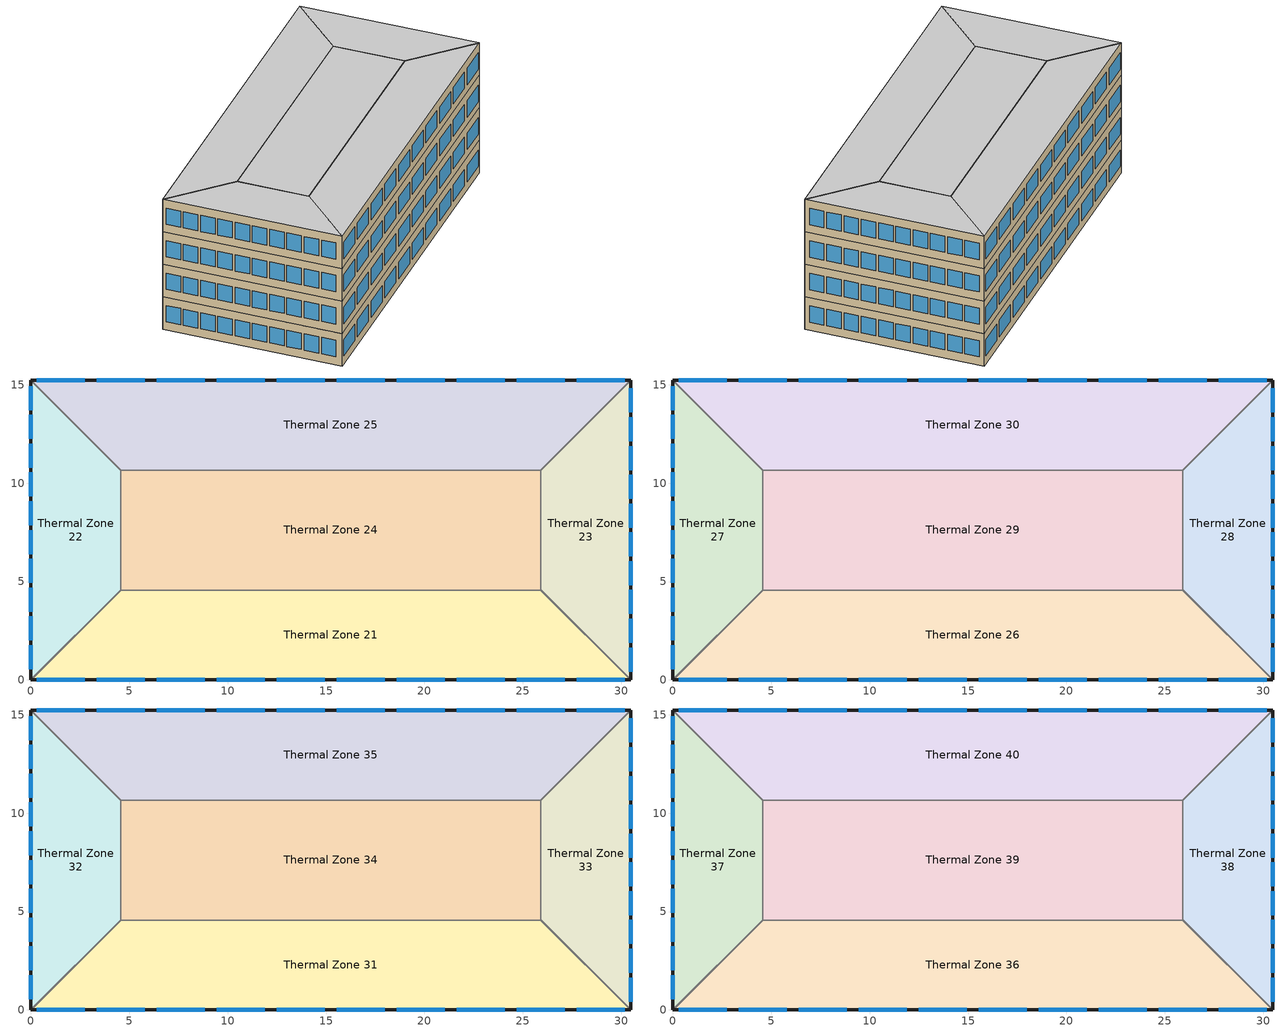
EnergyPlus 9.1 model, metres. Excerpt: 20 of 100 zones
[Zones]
Thermal Zone 21
 floor to Thermal Zone 16 (Interior Floor): 25.91,4.57 30.48,0 0,0 4.57,4.57 z12.19
 wall outside (ASHRAE 90.1-2010 ExtWall Mass ClimateZone 5): 0,0 30.48,0 z12.19:15.24
 wall to Thermal Zone 22 (Interior Wall): 4.57,4.57 0,0 z12.19:15.24
 wall to Thermal Zone 24 (Interior Wall): 25.91,4.57 4.57,4.57 z12.19:15.24
 wall to Thermal Zone 23 (Interior Wall): 30.48,0 25.91,4.57 z12.19:15.24
 window (ASHRAE 90.1-2010 ExtWindow Metal ClimateZone 4-6): 18.59,0 21.03,0 / 12.5,0 14.94,0 / 6.4,0 8.84,0 / 24.69,0 27.13,0 / 3.35,0 5.79,0 / 9.45,0 11.89,0 / 0.3,0 2.74,0 / 15.54,0 17.98,0 / 21.64,0 24.08,0 / 27.74,0 30.18,0 z12.95:14.48
Thermal Zone 22
 floor to Thermal Zone 17 (Interior Floor): 0,15.24 4.57,10.67 4.57,4.57 0,0 z12.19
 wall outside (ASHRAE 90.1-2010 ExtWall Mass ClimateZone 5): 0,15.24 0,0 z12.19:15.24
 wall to Thermal Zone 24 (Interior Wall): 4.57,4.57 4.57,10.67 z12.19:15.24
 wall to Thermal Zone 25 (Interior Wall): 4.57,10.67 0,15.24 z12.19:15.24
 window (ASHRAE 90.1-2010 ExtWindow Metal ClimateZone 4-6): 0,12.01 0,10.79 / 0,6.16 0,4.94 / 0,9.08 0,7.86 / 0,3.23 0,2.01 / 0,14.94 0,13.72 / 0,13.47 0,12.25 / 0,10.55 0,9.33 / 0,1.77 0,0.55 / 0,4.69 0,3.47 / 0,7.62 0,6.4 z12.95:14.48
Thermal Zone 23
 floor to Thermal Zone 18 (Interior Floor): 30.48,15.24 30.48,0 25.91,4.57 25.91,10.67 z12.19
 wall outside (ASHRAE 90.1-2010 ExtWall Mass ClimateZone 5): 30.48,0 30.48,15.24 z12.19:15.24
 wall to Thermal Zone 24 (Interior Wall): 25.91,10.67 25.91,4.57 z12.19:15.24
 wall to Thermal Zone 25 (Interior Wall): 30.48,15.24 25.91,10.67 z12.19:15.24
 window (ASHRAE 90.1-2010 ExtWindow Metal ClimateZone 4-6): 30.48,7.74 30.48,8.96 / 30.48,12.13 30.48,13.35 / 30.48,4.82 30.48,6.04 / 30.48,10.67 30.48,11.89 / 30.48,1.89 30.48,3.11 / 30.48,3.35 30.48,4.57 / 30.48,13.59 30.48,14.81 / 30.48,9.2 30.48,10.42 / 30.48,0.43 30.48,1.65 / 30.48,6.28 30.48,7.5 z12.95:14.48
Thermal Zone 24
 floor to Thermal Zone 19 (Interior Floor): 25.91,10.67 25.91,4.57 4.57,4.57 4.57,10.67 z12.19
 wall to Thermal Zone 25 (Interior Wall): 25.91,10.67 4.57,10.67 z12.19:15.24
Thermal Zone 25
 floor to Thermal Zone 20 (Interior Floor): 30.48,15.24 25.91,10.67 4.57,10.67 0,15.24 z12.19
 wall outside (ASHRAE 90.1-2010 ExtWall Mass ClimateZone 5): 30.48,15.24 0,15.24 z12.19:15.24
 window (ASHRAE 90.1-2010 ExtWindow Metal ClimateZone 4-6): 17.98,15.24 15.54,15.24 / 30.18,15.24 27.74,15.24 / 8.84,15.24 6.4,15.24 / 27.13,15.24 24.69,15.24 / 2.74,15.24 0.3,15.24 / 5.79,15.24 3.35,15.24 / 24.08,15.24 21.64,15.24 / 11.89,15.24 9.45,15.24 / 21.03,15.24 18.59,15.24 / 14.94,15.24 12.5,15.24 z12.95:14.48
Thermal Zone 26
 floor to Thermal Zone 21 (Interior Floor): 25.91,4.57 30.48,0 0,0 4.57,4.57 z15.24
 wall outside (ASHRAE 90.1-2010 ExtWall Mass ClimateZone 5): 0,0 30.48,0 z15.24:18.29
 wall to Thermal Zone 27 (Interior Wall): 4.57,4.57 0,0 z15.24:18.29
 wall to Thermal Zone 29 (Interior Wall): 25.91,4.57 4.57,4.57 z15.24:18.29
 wall to Thermal Zone 28 (Interior Wall): 30.48,0 25.91,4.57 z15.24:18.29
 window (ASHRAE 90.1-2010 ExtWindow Metal ClimateZone 4-6): 0.3,0 2.74,0 / 12.5,0 14.94,0 / 21.64,0 24.08,0 / 3.35,0 5.79,0 / 27.74,0 30.18,0 / 6.4,0 8.84,0 / 24.69,0 27.13,0 / 18.59,0 21.03,0 / 9.45,0 11.89,0 / 15.54,0 17.98,0 z16:17.53
Thermal Zone 27
 floor to Thermal Zone 22 (Interior Floor): 0,15.24 4.57,10.67 4.57,4.57 0,0 z15.24
 wall outside (ASHRAE 90.1-2010 ExtWall Mass ClimateZone 5): 0,15.24 0,0 z15.24:18.29
 wall to Thermal Zone 29 (Interior Wall): 4.57,4.57 4.57,10.67 z15.24:18.29
 wall to Thermal Zone 30 (Interior Wall): 4.57,10.67 0,15.24 z15.24:18.29
 window (ASHRAE 90.1-2010 ExtWindow Metal ClimateZone 4-6): 0,9.08 0,7.86 / 0,10.55 0,9.33 / 0,13.47 0,12.25 / 0,12.01 0,10.79 / 0,14.94 0,13.72 / 0,6.16 0,4.94 / 0,7.62 0,6.4 / 0,4.69 0,3.47 / 0,1.77 0,0.55 / 0,3.23 0,2.01 z16:17.53
Thermal Zone 28
 floor to Thermal Zone 23 (Interior Floor): 30.48,15.24 30.48,0 25.91,4.57 25.91,10.67 z15.24
 wall outside (ASHRAE 90.1-2010 ExtWall Mass ClimateZone 5): 30.48,0 30.48,15.24 z15.24:18.29
 wall to Thermal Zone 29 (Interior Wall): 25.91,10.67 25.91,4.57 z15.24:18.29
 wall to Thermal Zone 30 (Interior Wall): 30.48,15.24 25.91,10.67 z15.24:18.29
 window (ASHRAE 90.1-2010 ExtWindow Metal ClimateZone 4-6): 30.48,1.89 30.48,3.11 / 30.48,0.43 30.48,1.65 / 30.48,12.13 30.48,13.35 / 30.48,7.74 30.48,8.96 / 30.48,9.2 30.48,10.42 / 30.48,13.59 30.48,14.81 / 30.48,4.82 30.48,6.04 / 30.48,6.28 30.48,7.5 / 30.48,3.35 30.48,4.57 / 30.48,10.67 30.48,11.89 z16:17.53
Thermal Zone 29
 floor to Thermal Zone 24 (Interior Floor): 25.91,10.67 25.91,4.57 4.57,4.57 4.57,10.67 z15.24
 wall to Thermal Zone 30 (Interior Wall): 25.91,10.67 4.57,10.67 z15.24:18.29
Thermal Zone 30
 floor to Thermal Zone 25 (Interior Floor): 30.48,15.24 25.91,10.67 4.57,10.67 0,15.24 z15.24
 wall outside (ASHRAE 90.1-2010 ExtWall Mass ClimateZone 5): 30.48,15.24 0,15.24 z15.24:18.29
 window (ASHRAE 90.1-2010 ExtWindow Metal ClimateZone 4-6): 17.98,15.24 15.54,15.24 / 24.08,15.24 21.64,15.24 / 8.84,15.24 6.4,15.24 / 14.94,15.24 12.5,15.24 / 30.18,15.24 27.74,15.24 / 21.03,15.24 18.59,15.24 / 27.13,15.24 24.69,15.24 / 11.89,15.24 9.45,15.24 / 5.79,15.24 3.35,15.24 / 2.74,15.24 0.3,15.24 z16:17.53
Thermal Zone 31
 floor to Thermal Zone 26 (Interior Floor): 25.91,4.57 30.48,0 0,0 4.57,4.57 z18.29
 wall outside (ASHRAE 90.1-2010 ExtWall Mass ClimateZone 5): 0,0 30.48,0 z18.29:21.34
 wall to Thermal Zone 32 (Interior Wall): 4.57,4.57 0,0 z18.29:21.34
 wall to Thermal Zone 34 (Interior Wall): 25.91,4.57 4.57,4.57 z18.29:21.34
 wall to Thermal Zone 33 (Interior Wall): 30.48,0 25.91,4.57 z18.29:21.34
 window (ASHRAE 90.1-2010 ExtWindow Metal ClimateZone 4-6): 27.74,0 30.18,0 / 9.45,0 11.89,0 / 24.69,0 27.13,0 / 6.4,0 8.84,0 / 21.64,0 24.08,0 / 3.35,0 5.79,0 / 18.59,0 21.03,0 / 0.3,0 2.74,0 / 12.5,0 14.94,0 / 15.54,0 17.98,0 z19.05:20.57
Thermal Zone 32
 floor to Thermal Zone 27 (Interior Floor): 0,15.24 4.57,10.67 4.57,4.57 0,0 z18.29
 wall outside (ASHRAE 90.1-2010 ExtWall Mass ClimateZone 5): 0,15.24 0,0 z18.29:21.34
 wall to Thermal Zone 34 (Interior Wall): 4.57,4.57 4.57,10.67 z18.29:21.34
 wall to Thermal Zone 35 (Interior Wall): 4.57,10.67 0,15.24 z18.29:21.34
 window (ASHRAE 90.1-2010 ExtWindow Metal ClimateZone 4-6): 0,14.94 0,13.72 / 0,6.16 0,4.94 / 0,12.01 0,10.79 / 0,3.23 0,2.01 / 0,1.77 0,0.55 / 0,4.69 0,3.47 / 0,13.47 0,12.25 / 0,7.62 0,6.4 / 0,9.08 0,7.86 / 0,10.55 0,9.33 z19.05:20.57
Thermal Zone 33
 floor to Thermal Zone 28 (Interior Floor): 30.48,15.24 30.48,0 25.91,4.57 25.91,10.67 z18.29
 wall outside (ASHRAE 90.1-2010 ExtWall Mass ClimateZone 5): 30.48,0 30.48,15.24 z18.29:21.34
 wall to Thermal Zone 34 (Interior Wall): 25.91,10.67 25.91,4.57 z18.29:21.34
 wall to Thermal Zone 35 (Interior Wall): 30.48,15.24 25.91,10.67 z18.29:21.34
 window (ASHRAE 90.1-2010 ExtWindow Metal ClimateZone 4-6): 30.48,3.35 30.48,4.57 / 30.48,9.2 30.48,10.42 / 30.48,6.28 30.48,7.5 / 30.48,1.89 30.48,3.11 / 30.48,0.43 30.48,1.65 / 30.48,4.82 30.48,6.04 / 30.48,12.13 30.48,13.35 / 30.48,7.74 30.48,8.96 / 30.48,10.67 30.48,11.89 / 30.48,13.59 30.48,14.81 z19.05:20.57
Thermal Zone 34
 floor to Thermal Zone 29 (Interior Floor): 25.91,10.67 25.91,4.57 4.57,4.57 4.57,10.67 z18.29
 wall to Thermal Zone 35 (Interior Wall): 25.91,10.67 4.57,10.67 z18.29:21.34
Thermal Zone 35
 floor to Thermal Zone 30 (Interior Floor): 30.48,15.24 25.91,10.67 4.57,10.67 0,15.24 z18.29
 wall outside (ASHRAE 90.1-2010 ExtWall Mass ClimateZone 5): 30.48,15.24 0,15.24 z18.29:21.34
 window (ASHRAE 90.1-2010 ExtWindow Metal ClimateZone 4-6): 11.89,15.24 9.45,15.24 / 30.18,15.24 27.74,15.24 / 5.79,15.24 3.35,15.24 / 17.98,15.24 15.54,15.24 / 8.84,15.24 6.4,15.24 / 2.74,15.24 0.3,15.24 / 24.08,15.24 21.64,15.24 / 27.13,15.24 24.69,15.24 / 21.03,15.24 18.59,15.24 / 14.94,15.24 12.5,15.24 z19.05:20.57
Thermal Zone 36
 floor to Thermal Zone 31 (Interior Floor): 25.91,4.57 30.48,0 0,0 4.57,4.57 z21.34
 wall outside (ASHRAE 90.1-2010 ExtWall Mass ClimateZone 5): 0,0 30.48,0 z21.34:24.38
 wall to Thermal Zone 37 (Interior Wall): 4.57,4.57 0,0 z21.34:24.38
 wall to Thermal Zone 39 (Interior Wall): 25.91,4.57 4.57,4.57 z21.34:24.38
 wall to Thermal Zone 38 (Interior Wall): 30.48,0 25.91,4.57 z21.34:24.38
 window (ASHRAE 90.1-2010 ExtWindow Metal ClimateZone 4-6): 6.4,0 8.84,0 / 9.45,0 11.89,0 / 3.35,0 5.79,0 / 21.64,0 24.08,0 / 18.59,0 21.03,0 / 12.5,0 14.94,0 / 15.54,0 17.98,0 / 24.69,0 27.13,0 / 27.74,0 30.18,0 / 0.3,0 2.74,0 z22.1:23.62
 ceiling to Thermal Zone 41 (Interior Ceiling): 30.48,0 25.91,4.57 4.57,4.57 0,0 z24.38
Thermal Zone 37
 floor to Thermal Zone 32 (Interior Floor): 0,15.24 4.57,10.67 4.57,4.57 0,0 z21.34
 wall outside (ASHRAE 90.1-2010 ExtWall Mass ClimateZone 5): 0,15.24 0,0 z21.34:24.38
 wall to Thermal Zone 39 (Interior Wall): 4.57,4.57 4.57,10.67 z21.34:24.38
 wall to Thermal Zone 40 (Interior Wall): 4.57,10.67 0,15.24 z21.34:24.38
 window (ASHRAE 90.1-2010 ExtWindow Metal ClimateZone 4-6): 0,12.01 0,10.79 / 0,14.94 0,13.72 / 0,6.16 0,4.94 / 0,9.08 0,7.86 / 0,10.55 0,9.33 / 0,13.47 0,12.25 / 0,7.62 0,6.4 / 0,4.69 0,3.47 / 0,1.77 0,0.55 / 0,3.23 0,2.01 z22.1:23.62
 ceiling to Thermal Zone 42 (Interior Ceiling): 0,0 4.57,4.57 4.57,10.67 0,15.24 z24.38
Thermal Zone 38
 floor to Thermal Zone 33 (Interior Floor): 30.48,15.24 30.48,0 25.91,4.57 25.91,10.67 z21.34
 wall outside (ASHRAE 90.1-2010 ExtWall Mass ClimateZone 5): 30.48,0 30.48,15.24 z21.34:24.38
 wall to Thermal Zone 39 (Interior Wall): 25.91,10.67 25.91,4.57 z21.34:24.38
 wall to Thermal Zone 40 (Interior Wall): 30.48,15.24 25.91,10.67 z21.34:24.38
 window (ASHRAE 90.1-2010 ExtWindow Metal ClimateZone 4-6): 30.48,13.59 30.48,14.81 / 30.48,1.89 30.48,3.11 / 30.48,6.28 30.48,7.5 / 30.48,4.82 30.48,6.04 / 30.48,9.2 30.48,10.42 / 30.48,12.13 30.48,13.35 / 30.48,10.67 30.48,11.89 / 30.48,7.74 30.48,8.96 / 30.48,3.35 30.48,4.57 / 30.48,0.43 30.48,1.65 z22.1:23.62
 ceiling to Thermal Zone 43 (Interior Ceiling): 30.48,0 30.48,15.24 25.91,10.67 25.91,4.57 z24.38
Thermal Zone 39
 floor to Thermal Zone 34 (Interior Floor): 25.91,10.67 25.91,4.57 4.57,4.57 4.57,10.67 z21.34
 wall to Thermal Zone 40 (Interior Wall): 25.91,10.67 4.57,10.67 z21.34:24.38
 ceiling to Thermal Zone 44 (Interior Ceiling): 25.91,4.57 25.91,10.67 4.57,10.67 4.57,4.57 z24.38
Thermal Zone 40
 floor to Thermal Zone 35 (Interior Floor): 30.48,15.24 25.91,10.67 4.57,10.67 0,15.24 z21.34
 wall outside (ASHRAE 90.1-2010 ExtWall Mass ClimateZone 5): 30.48,15.24 0,15.24 z21.34:24.38
 window (ASHRAE 90.1-2010 ExtWindow Metal ClimateZone 4-6): 14.94,15.24 12.5,15.24 / 5.79,15.24 3.35,15.24 / 30.18,15.24 27.74,15.24 / 27.13,15.24 24.69,15.24 / 11.89,15.24 9.45,15.24 / 2.74,15.24 0.3,15.24 / 17.98,15.24 15.54,15.24 / 8.84,15.24 6.4,15.24 / 24.08,15.24 21.64,15.24 / 21.03,15.24 18.59,15.24 z22.1:23.62
 ceiling to Thermal Zone 45 (Interior Ceiling): 25.91,10.67 30.48,15.24 0,15.24 4.57,10.67 z24.38
[Building]
Building 1: Solar Distribution=FullExteriorWithReflections
[Site:Location]
Chicago Ohare Intl Ap: Latitude {deg}=41.98; Longitude {deg}=-87.92; Time Zone {hr}=-6; Elevation {m}=201
[Material] Thermal Absorptance=0.9
Name | Roughness | Thickness {m} | Conductivity {W/m-K} | Density {kg/m3} | Specific Heat {J/kg-K} | Solar Absorptance | Visible Absorptance
1/2IN Gypsum | Smooth | 0.0127 | 0.16 | 784.9 | 830 | 0.4 | 0.4
1IN Stucco | Smooth | 0.0253 | 0.6918 | 1858 | 837 | 0.92 | 0.92
8IN CONCRETE HW RefBldg | Rough | 0.2032 | 1.311 | 2240 | 836.8 | 0.7 | 0.7
F16 Acoustic tile | MediumSmooth | 0.0191 | 0.06 | 368 | 590 | 0.3 | 0.3
G01a 19mm gypsum board | MediumSmooth | 0.019 | 0.16 | 800 | 1090 | 0.4 | 0.4
M11 100mm lightweight concrete | MediumRough | 0.1016 | 0.53 | 1280 | 840 | 0.5 | 0.5
Mass Wall Insulation R-8.72 IP | MediumRough | 0.075271 | 0.049 | 265 | 836.8 | 0.7 | 0.7
[Material:AirGap]
Name | Thermal Resistance {m2-K/W}
F04 Wall air space resistance | 0.15
F05 Ceiling air space resistance | 0.18
[WindowMaterial:SimpleGlazingSystem]
Fixed Window 3.12/0.40/0.31: U-Factor {W/m2-K}=3.12304; Solar Heat Gain Coefficient=0.4; Visible Transmittance=0.31
[Construction]
ASHRAE 90.1-2010 ExtWall Mass ClimateZone 5: 1IN Stucco, 8IN CONCRETE HW RefBldg, Mass Wall Insulation R-8.72 IP, 1/2IN Gypsum
ASHRAE 90.1-2010 ExtWindow Metal ClimateZone 4-6: Fixed Window 3.12/0.40/0.31
Interior Ceiling: M11 100mm lightweight concrete, F05 Ceiling air space resistance, F16 Acoustic tile
Interior Floor: F16 Acoustic tile, F05 Ceiling air space resistance, M11 100mm lightweight concrete
Interior Wall: G01a 19mm gypsum board, F04 Wall air space resistance, G01a 19mm gypsum board
[Zone]
Thermal Zone 21; Thermal Zone 22; Thermal Zone 23; Thermal Zone 24; Thermal Zone 25; Thermal Zone 26; Thermal Zone 27; Thermal Zone 28; Thermal Zone 29; Thermal Zone 30; Thermal Zone 31; Thermal Zone 32; Thermal Zone 33; Thermal Zone 34; Thermal Zone 35; Thermal Zone 36; Thermal Zone 37; Thermal Zone 38; Thermal Zone 39; Thermal Zone 40
